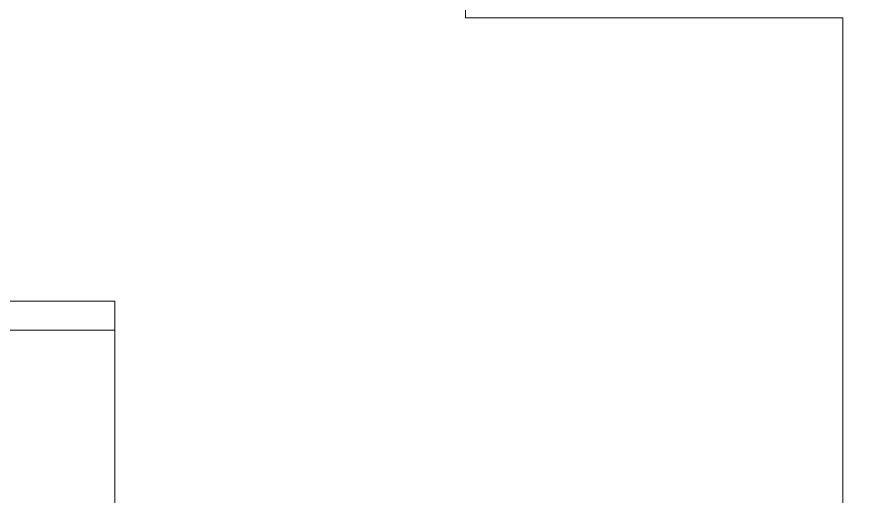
# Model space of a CAD drawing. Extents: x -2598 to 23780, y 0 to 8114.
# Drawn here: x 15793.2 to 15937.3, y 2660.6 to 2743.2 of the extents above; entities that cross this region are included whole.
import ezdxf

# ---------------------------------------------------------------- set-up
doc = ezdxf.new("R2010")
doc.units = 0
doc.header["$LTSCALE"] = 25
doc.header["$MEASUREMENT"] = 0
doc.layers.get('0').update_dxf_attribs({"color": 9, "lineweight": 9})
for name, color, linetype, lineweight in [('05', 9, 'Continuous', 9), ('14', 9, 'Continuous', 9), ('35', 9, 'Continuous', 9)]:
    doc.layers.add(name, color=color, linetype=linetype, lineweight=lineweight)

# ---------------------------------------------------------------- blocks, each defined once
blk = doc.blocks.new('p-table_4')
blk.add_lwpolyline([(-21.5, 55), (21.5, 55), (21.5, 104), (-21.5, 104)], close=True)
blk.add_lwpolyline([(-21.5, 99), (21.5, 99)])
blk = doc.blocks.new('p-2. kat planı')
at = {"layer": '14'}
blk.add_lwpolyline([(15798, 2819.3), (15798, 2803), (15800, 2803), (15870.5, 2803), (15870.5, 2743), (15935.5, 2743), (15935.5, 2447), (15870.5, 2447), (15870.5, 2363), (15959.5, 2363), (15959.5, 2382), (15954.5, 2382), (15954.5, 2618), (15959.5, 2618), (15959.5, 2637), (15954.5, 2637), (15954.5, 2803), (16190.5, 2803)], dxfattribs=at)

msp = doc.modelspace()

# ---------------------------------------------------------------- linework, layer by layer
at = {"layer": '35'}
msp.add_lwpolyline([(14487.5, 2447), (14487.5, 2743), (14554.5, 2743), (14554.5, 2803), (15170.5, 2803), (15170.5, 2743), (15254.5, 2743), (15254.5, 2803), (15870.5, 2803), (15870.5, 2743), (15935.5, 2743), (15935.5, 2447), (15870.5, 2447), (15870.5, 2363), (15254.5, 2363), (15254.5, 2447), (15170.5, 2447), (15170.5, 2363), (14554.5, 2363), (14554.5, 2447)], close=True, dxfattribs=at)

# ---------------------------------------------------------------- block references
msp.add_blockref('p-2. kat planı', (0, 0))
at = {"layer": '05'}
msp.add_blockref('p-table_4', (15788.54, 2590.24), dxfattribs=at)

doc.saveas('drawing.dxf')
